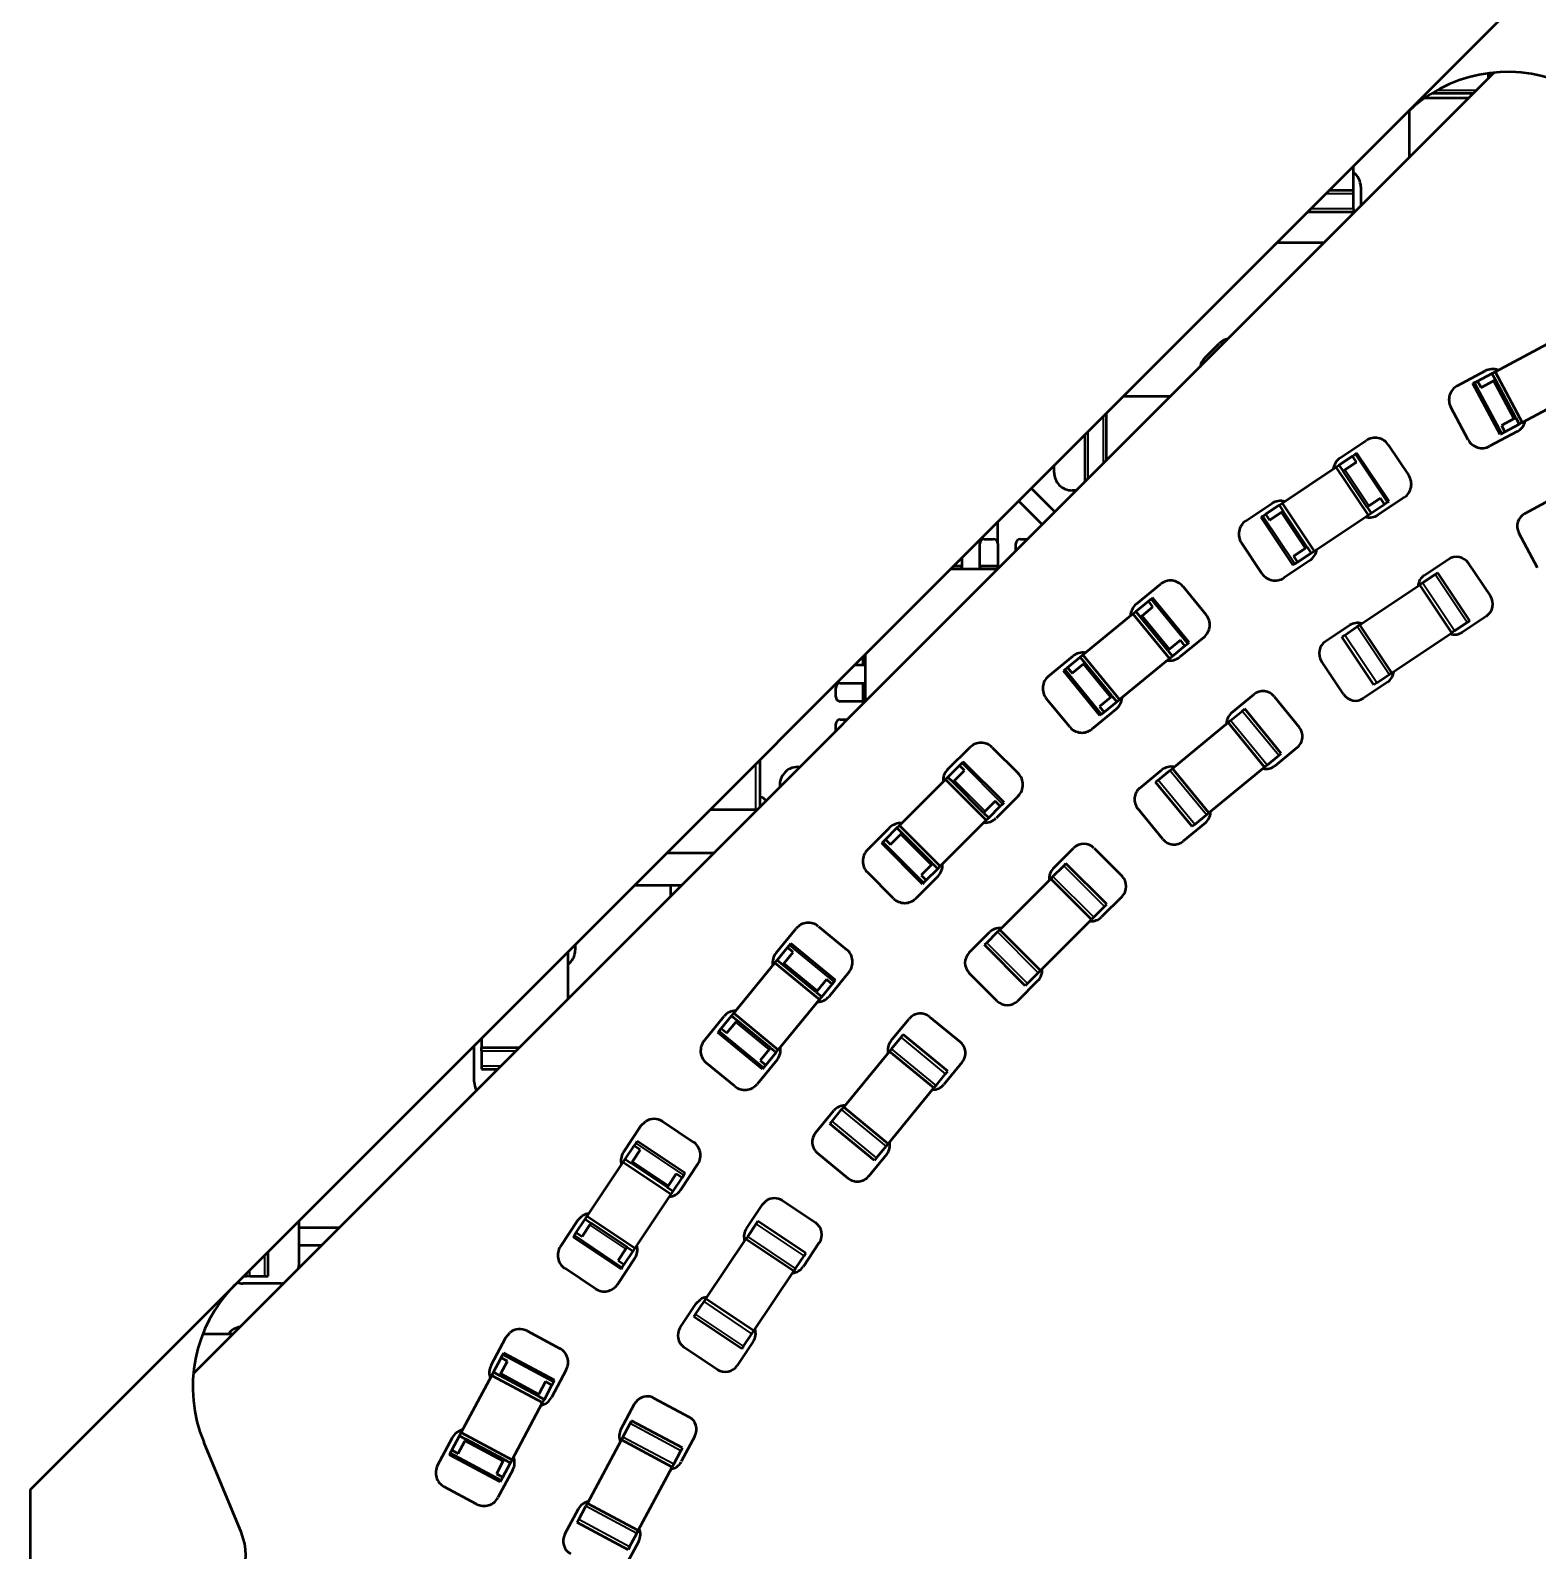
# Model space of a CAD drawing. Header units: inches. Extents: x -20.7 to 49, y -43 to 17.2.
# Drawn here: x 14.201 to 16.671, y -16.934 to -14.443 of the extents above; entities that cross this region are included whole.
import ezdxf

# ---------------------------------------------------------------- set-up
doc = ezdxf.new("R2010")
doc.units = ezdxf.units.IN
doc.header["$MEASUREMENT"] = 0
doc.layers.add('Visible (ANSI)', color=7, linetype='Continuous', lineweight=50)
doc.layers.add('Visible Narrow (ANSI)', color=7, linetype='Continuous', lineweight=35)

msp = doc.modelspace()

# ---------------------------------------------------------------- linework, layer by layer
at = {"layer": 'Visible (ANSI)'}
for p, q in [((14.201, -16.8344), (16.79, -14.2454)), ((14.4681, -16.6444), (16.6, -14.5125)), ((16.5904, -14.5153), (16.5904, -14.5221)), ((16.5972, -14.5153), (16.5904, -14.5153)), ((16.4983, -14.5463), (16.5662, -14.5463)), ((16.4866, -14.554), (16.5585, -14.554)), ((16.4613, -14.6512), (16.4613, -14.5744)), ((16.3697, -14.7057), (16.3697, -14.6656)), ((16.3697, -14.7057), (16.3296, -14.7057)), ((16.3697, -14.7111), (16.3697, -14.7057)), ((16.3697, -14.7359), (16.3697, -14.7111)), ((16.3815, -14.6998), (16.3815, -14.731)), ((16.3697, -14.7412), (16.2942, -14.7412)), ((16.3697, -14.7359), (16.3697, -14.7412)), ((16.3211, -14.7914), (16.2457, -14.7914)), ((16.1259, -14.9801), (16.1495, -14.9565)), ((16.6017, -15.0027), (16.6954, -14.9526)), ((16.5396, -15.0259), (16.5851, -15.0015)), ((16.5684, -15.0206), (16.573, -15.0181)), ((16.573, -15.0181), (16.5965, -15.0055)), ((16.573, -15.0181), (16.5786, -15.0285)), ((16.5786, -15.0285), (16.5989, -15.0176)), ((16.5965, -15.0055), (16.6017, -15.0027)), ((16.5965, -15.0055), (16.602, -15.0159)), ((16.602, -15.0159), (16.5989, -15.0176)), ((16.6017, -15.0027), (16.6462, -15.0861)), ((16.6355, -15.0784), (16.602, -15.0159)), ((16.0688, -15.0436), (15.9917, -15.0436)), ((16.5684, -15.0206), (16.5652, -15.0222)), ((16.6098, -15.1056), (16.5652, -15.0222)), ((16.6462, -15.0861), (16.74, -15.036)), ((16.5575, -15.1143), (16.529, -15.0609)), ((15.9643, -15.0711), (15.9643, -15.1482)), ((16.6323, -15.0801), (16.612, -15.091)), ((16.612, -15.091), (16.6176, -15.1014)), ((16.6176, -15.1014), (16.641, -15.0889)), ((16.6355, -15.0784), (16.6323, -15.0801)), ((16.6355, -15.0784), (16.641, -15.0889)), ((16.641, -15.0889), (16.6462, -15.0861)), ((15.9289, -15.1065), (15.9289, -15.1836)), ((16.3476, -15.144), (16.3905, -15.1152)), ((16.638, -15.1005), (16.5925, -15.1249)), ((16.6129, -15.1039), (16.6098, -15.1056)), ((16.6129, -15.1039), (16.6176, -15.1014)), ((16.3457, -15.1558), (16.3678, -15.1411)), ((16.3678, -15.1411), (16.3722, -15.1381)), ((16.3744, -15.1509), (16.3678, -15.1411)), ((16.3722, -15.1381), (16.3752, -15.1361)), ((16.4277, -15.2147), (16.3752, -15.1361)), ((16.4264, -15.1224), (16.46, -15.1727)), ((15.8787, -15.1677), (15.8787, -15.1567)), ((16.2524, -15.2182), (16.3408, -15.1591)), ((16.3408, -15.1591), (16.3457, -15.1558)), ((16.3408, -15.1591), (16.3933, -15.2377)), ((16.3457, -15.1558), (16.3523, -15.1656)), ((16.3552, -15.1637), (16.3523, -15.1656)), ((16.3917, -15.2246), (16.3523, -15.1656)), ((16.3552, -15.1637), (16.3744, -15.1509)), ((15.8415, -15.1939), (15.8799, -15.2326)), ((15.8592, -15.2533), (15.8208, -15.2146)), ((15.9153, -15.1972), (15.9082, -15.1972)), ((16.1929, -15.2473), (16.2358, -15.2186)), ((16.2475, -15.2214), (16.2524, -15.2182)), ((16.2524, -15.2182), (16.3049, -15.2967)), ((16.4138, -15.2098), (16.3946, -15.2226)), ((16.3982, -15.2344), (16.4203, -15.2196)), ((16.4529, -15.2085), (16.4099, -15.2372)), ((16.4203, -15.2196), (16.4138, -15.2098)), ((16.4203, -15.2196), (16.4247, -15.2167)), ((16.4247, -15.2167), (16.4277, -15.2147)), ((16.6503, -15.2349), (16.692, -15.2126)), ((16.221, -15.2392), (16.2181, -15.2411)), ((16.2706, -15.3197), (16.2181, -15.2411)), ((16.221, -15.2392), (16.2254, -15.2362)), ((16.2254, -15.2362), (16.2475, -15.2214)), ((16.2254, -15.2362), (16.232, -15.246)), ((16.232, -15.246), (16.2511, -15.2332)), ((16.2475, -15.2214), (16.2541, -15.2313)), ((16.2541, -15.2313), (16.2511, -15.2332)), ((16.2935, -15.2902), (16.2541, -15.2313)), ((16.3049, -15.2967), (16.3933, -15.2377)), ((16.3946, -15.2226), (16.3917, -15.2246)), ((16.3917, -15.2246), (16.3982, -15.2344)), ((16.3933, -15.2377), (16.3982, -15.2344)), ((15.7863, -15.2491), (15.7863, -15.2825)), ((16.6712, -15.3241), (16.6406, -15.2668)), ((15.757, -15.3261), (15.757, -15.2845)), ((15.7572, -15.283), (15.7572, -15.2782)), ((15.7644, -15.2771), (15.7792, -15.2771)), ((15.7865, -15.2845), (15.7865, -15.3259)), ((15.8161, -15.2964), (15.8161, -15.2845)), ((15.8235, -15.2771), (15.8354, -15.2771)), ((16.2194, -15.3335), (16.1858, -15.2831)), ((16.2905, -15.2922), (16.2714, -15.305)), ((16.2935, -15.2902), (16.2905, -15.2922)), ((16.2935, -15.2902), (16.3, -15.3)), ((15.7275, -15.3079), (15.7275, -15.3261)), ((16.2982, -15.3119), (16.2552, -15.3406)), ((16.2735, -15.3177), (16.2706, -15.3197)), ((16.2714, -15.305), (16.2779, -15.3148)), ((16.2735, -15.3177), (16.2779, -15.3148)), ((16.2779, -15.3148), (16.3, -15.3)), ((16.3, -15.3), (16.3049, -15.2967)), ((16.4857, -15.3363), (16.525, -15.31)), ((16.5577, -15.3165), (16.5938, -15.3705)), ((15.7864, -15.3261), (15.7092, -15.3261)), ((15.7269, -15.3214), (15.714, -15.3214)), ((15.7269, -15.3261), (15.7269, -15.3214)), ((15.7576, -15.3214), (15.7576, -15.3261)), ((15.786, -15.3214), (15.7576, -15.3214)), ((15.786, -15.3261), (15.786, -15.3214)), ((16.4827, -15.3489), (16.5034, -15.3351)), ((16.5034, -15.3351), (16.5078, -15.3321)), ((16.5603, -15.4107), (16.5078, -15.3321)), ((16.0134, -15.3836), (16.0533, -15.3508)), ((16.0897, -15.3544), (16.1281, -15.4012)), ((16.3801, -15.4174), (16.4783, -15.3518)), ((16.4827, -15.3489), (16.4783, -15.3518)), ((16.5308, -15.4304), (16.4783, -15.3518)), ((16.0127, -15.3956), (16.0333, -15.3787)), ((16.0229, -15.4025), (16.0407, -15.3879)), ((16.0333, -15.3787), (16.0374, -15.3754)), ((16.0407, -15.3879), (16.0333, -15.3787)), ((16.0374, -15.3754), (16.0401, -15.3731)), ((16.1, -15.4462), (16.0401, -15.3731)), ((15.926, -15.4668), (16.0081, -15.3993)), ((16.0081, -15.3993), (16.0127, -15.3956)), ((16.0081, -15.3993), (16.0681, -15.4724)), ((16.0127, -15.3956), (16.0202, -15.4047)), ((16.0229, -15.4025), (16.0202, -15.4047)), ((16.0652, -15.4595), (16.0202, -15.4047)), ((16.3236, -15.4445), (16.3629, -15.4183)), ((16.3757, -15.4204), (16.3801, -15.4174)), ((16.4326, -15.496), (16.3801, -15.4174)), ((16.5352, -15.4274), (16.5559, -15.4137)), ((16.5873, -15.4033), (16.548, -15.4296)), ((16.5559, -15.4137), (16.5603, -15.4107)), ((16.0857, -15.4426), (16.0679, -15.4573)), ((16.1245, -15.4376), (16.0845, -15.4703)), ((16.0932, -15.4518), (16.0857, -15.4426)), ((16.3551, -15.4342), (16.3506, -15.4371)), ((16.4031, -15.5157), (16.3506, -15.4371)), ((16.3551, -15.4342), (16.3757, -15.4204)), ((16.4326, -15.496), (16.5308, -15.4304)), ((16.5352, -15.4274), (16.5308, -15.4304)), ((15.5698, -15.5427), (15.5698, -15.4655)), ((15.9214, -15.4705), (15.926, -15.4668)), ((15.926, -15.4668), (15.9859, -15.5398)), ((16.0679, -15.4573), (16.0652, -15.4595)), ((16.0652, -15.4595), (16.0727, -15.4686)), ((16.0681, -15.4724), (16.0727, -15.4686)), ((16.0727, -15.4686), (16.0932, -15.4518)), ((16.0932, -15.4518), (16.0973, -15.4484)), ((16.0973, -15.4484), (16.1, -15.4462)), ((15.5698, -15.4838), (15.5516, -15.4838)), ((15.5651, -15.4703), (15.5651, -15.4832)), ((15.5651, -15.4832), (15.5698, -15.4832)), ((15.8696, -15.5016), (15.9095, -15.4688)), ((15.8968, -15.4908), (15.894, -15.493)), ((15.954, -15.566), (15.894, -15.493)), ((15.8968, -15.4908), (15.9009, -15.4874)), ((15.9009, -15.4874), (15.9214, -15.4705)), ((15.9009, -15.4874), (15.9084, -15.4965)), ((15.9084, -15.4965), (15.9262, -15.4819)), ((15.9214, -15.4705), (15.9289, -15.4797)), ((15.9289, -15.4797), (15.9262, -15.4819)), ((15.9739, -15.5344), (15.9289, -15.4797)), ((15.9859, -15.5398), (16.0681, -15.4724)), ((16.3532, -15.5313), (16.3171, -15.4773)), ((15.5282, -15.5133), (15.5698, -15.5133)), ((15.5651, -15.5139), (15.5651, -15.5423)), ((15.5698, -15.5139), (15.5651, -15.5139)), ((16.4253, -15.5116), (16.386, -15.5378)), ((16.4076, -15.5127), (16.4031, -15.5157)), ((16.4076, -15.5127), (16.4282, -15.499)), ((16.4282, -15.499), (16.4326, -15.496)), ((15.5208, -15.5355), (15.5208, -15.5207)), ((15.5696, -15.5429), (15.5282, -15.5429)), ((15.5651, -15.5423), (15.5698, -15.5423)), ((15.9044, -15.5848), (15.866, -15.538)), ((15.9711, -15.5367), (15.9533, -15.5513)), ((15.9739, -15.5344), (15.9711, -15.5367)), ((15.9739, -15.5344), (15.9814, -15.5436)), ((15.9814, -15.5436), (15.9859, -15.5398)), ((16.1697, -15.5616), (16.2062, -15.5316)), ((16.2395, -15.5349), (16.2807, -15.5851)), ((15.9807, -15.5556), (15.9407, -15.5883)), ((15.9533, -15.5513), (15.9608, -15.5604)), ((15.9567, -15.5638), (15.954, -15.566)), ((15.9567, -15.5638), (15.9608, -15.5604)), ((15.9608, -15.5604), (15.9814, -15.5436)), ((16.168, -15.5744), (16.1872, -15.5587)), ((16.1872, -15.5587), (16.1913, -15.5553)), ((16.2512, -15.6283), (16.1913, -15.5553)), ((15.5208, -15.5917), (15.5208, -15.5798)), ((15.5282, -15.5724), (15.5401, -15.5724)), ((16.0726, -15.6527), (16.1639, -15.5778)), ((16.168, -15.5744), (16.1639, -15.5778)), ((16.2239, -15.6508), (16.1639, -15.5778)), ((15.397, -15.7155), (15.397, -15.6383)), ((15.7043, -15.6548), (15.7408, -15.6183)), ((15.7273, -15.6443), (15.7298, -15.6418)), ((15.7967, -15.7086), (15.7298, -15.6418)), ((15.7773, -15.6183), (15.8202, -15.6611)), ((16.228, -15.6475), (16.2471, -15.6317)), ((16.2774, -15.6183), (16.2409, -15.6483)), ((16.2471, -15.6317), (16.2512, -15.6283)), ((15.7006, -15.671), (15.7048, -15.6669)), ((15.7048, -15.6669), (15.7236, -15.6481)), ((15.7048, -15.6669), (15.7131, -15.6752)), ((15.7157, -15.6727), (15.7319, -15.6564)), ((15.7236, -15.6481), (15.7273, -15.6443)), ((15.7319, -15.6564), (15.7236, -15.6481)), ((16.0191, -15.6852), (16.0556, -15.6552)), ((16.0493, -15.6718), (16.0685, -15.6561)), ((16.0685, -15.6561), (16.0726, -15.6527)), ((16.1326, -15.7258), (16.0726, -15.6527)), ((16.1326, -15.7258), (16.2239, -15.6508)), ((16.228, -15.6475), (16.2239, -15.6508)), ((15.6255, -15.7462), (15.7006, -15.671)), ((15.7006, -15.671), (15.7674, -15.7378)), ((15.7157, -15.6727), (15.7131, -15.6752)), ((15.7633, -15.7253), (15.7131, -15.6752)), ((16.0493, -15.6718), (16.0452, -15.6752)), ((16.1052, -15.7482), (16.0452, -15.6752)), ((15.782, -15.7065), (15.7658, -15.7228)), ((15.7716, -15.7337), (15.7904, -15.7149)), ((15.7904, -15.7149), (15.782, -15.7065)), ((15.8202, -15.6976), (15.7836, -15.7342)), ((15.7904, -15.7149), (15.7942, -15.7111)), ((15.7942, -15.7111), (15.7967, -15.7086)), ((15.3918, -15.7207), (15.3146, -15.7207)), ((15.6923, -15.813), (15.7674, -15.7378)), ((15.7658, -15.7228), (15.7633, -15.7253)), ((15.7633, -15.7253), (15.7716, -15.7337)), ((15.7674, -15.7378), (15.7716, -15.7337)), ((16.057, -15.7687), (16.0158, -15.7184)), ((16.1268, -15.742), (16.0902, -15.7719)), ((16.1093, -15.7449), (16.1284, -15.7291)), ((16.1284, -15.7291), (16.1326, -15.7258)), ((15.5727, -15.7864), (15.6093, -15.7498)), ((15.6025, -15.7692), (15.6213, -15.7504)), ((15.6108, -15.7775), (15.6271, -15.7612)), ((15.6213, -15.7504), (15.6255, -15.7462)), ((15.6213, -15.7504), (15.6296, -15.7587)), ((15.6255, -15.7462), (15.6923, -15.813)), ((15.6296, -15.7587), (15.6271, -15.7612)), ((15.6797, -15.8088), (15.6296, -15.7587)), ((16.1093, -15.7449), (16.1052, -15.7482)), ((15.3209, -15.7916), (15.2438, -15.7916)), ((15.5987, -15.7729), (15.5962, -15.7754)), ((15.663, -15.8422), (15.5962, -15.7754)), ((15.5987, -15.7729), (15.6025, -15.7692)), ((15.6025, -15.7692), (15.6108, -15.7775)), ((15.8774, -15.8168), (15.9108, -15.7834)), ((15.9442, -15.7834), (15.9901, -15.8293)), ((15.6772, -15.8113), (15.6609, -15.8276)), ((15.6693, -15.836), (15.6881, -15.8172)), ((15.6797, -15.8088), (15.6772, -15.8113)), ((15.6797, -15.8088), (15.6881, -15.8172)), ((15.6881, -15.8172), (15.6923, -15.813)), ((15.8769, -15.8297), (15.8945, -15.8122)), ((15.8945, -15.8122), (15.8982, -15.8084)), ((15.965, -15.8752), (15.8982, -15.8084)), ((15.6155, -15.8657), (15.5727, -15.8229)), ((15.6886, -15.8292), (15.6521, -15.8657)), ((15.6609, -15.8276), (15.6693, -15.836)), ((15.6655, -15.8397), (15.663, -15.8422)), ((15.6655, -15.8397), (15.6693, -15.836)), ((15.7897, -15.917), (15.8732, -15.8335)), ((15.8769, -15.8297), (15.8732, -15.8335)), ((15.94, -15.9003), (15.8732, -15.8335)), ((15.2678, -15.8447), (15.1906, -15.8447)), ((15.2509, -15.8616), (15.2509, -15.8447)), ((15.9901, -15.8627), (15.9567, -15.8961)), ((15.9437, -15.8965), (15.9613, -15.879)), ((15.9613, -15.879), (15.965, -15.8752)), ((15.4233, -15.9551), (15.456, -15.9151)), ((15.4924, -15.9116), (15.5392, -15.95)), ((15.7859, -15.9207), (15.7897, -15.917)), ((15.8565, -15.9838), (15.7897, -15.917)), ((15.8565, -15.9838), (15.94, -15.9003)), ((15.9437, -15.8965), (15.94, -15.9003)), ((15.0938, -15.9415), (15.0938, -15.9507)), ((15.4452, -15.9423), (15.4474, -15.9396)), ((15.5205, -15.9995), (15.4474, -15.9396)), ((15.7396, -15.9546), (15.773, -15.9212)), ((15.7684, -15.9383), (15.7646, -15.942)), ((15.8314, -16.0089), (15.7646, -15.942)), ((15.7684, -15.9383), (15.7859, -15.9207)), ((15.082, -15.9533), (15.082, -16.0305)), ((15.4212, -15.9715), (15.4249, -15.967)), ((15.4249, -15.967), (15.4418, -15.9464)), ((15.4249, -15.967), (15.4341, -15.9745)), ((15.4363, -15.9717), (15.4509, -15.9539)), ((15.4418, -15.9464), (15.4452, -15.9423)), ((15.4509, -15.9539), (15.4418, -15.9464)), ((15.3538, -16.0537), (15.4212, -15.9715)), ((15.4212, -15.9715), (15.4942, -16.0315)), ((15.4363, -15.9717), (15.4341, -15.9745)), ((15.4889, -16.0194), (15.4341, -15.9745)), ((15.5428, -15.9863), (15.51, -16.0263)), ((15.7855, -16.0339), (15.7396, -15.988)), ((15.8352, -16.0051), (15.8527, -15.9876)), ((15.8527, -15.9876), (15.8565, -15.9838)), ((15.4911, -16.0167), (15.4889, -16.0194)), ((15.5057, -15.9989), (15.4911, -16.0167)), ((15.498, -16.0269), (15.5148, -16.0064)), ((15.5148, -16.0064), (15.5057, -15.9989)), ((15.5148, -16.0064), (15.5182, -16.0023)), ((15.5182, -16.0023), (15.5205, -15.9995)), ((15.8523, -16.0005), (15.8189, -16.0339)), ((15.8352, -16.0051), (15.8314, -16.0089)), ((15.4268, -16.1137), (15.4942, -16.0315)), ((15.4889, -16.0194), (15.498, -16.0269)), ((15.4942, -16.0315), (15.498, -16.0269)), ((15.3052, -16.0989), (15.338, -16.0589)), ((15.3332, -16.0788), (15.35, -16.0583)), ((15.35, -16.0583), (15.3538, -16.0537)), ((15.35, -16.0583), (15.3592, -16.0658)), ((15.3538, -16.0537), (15.4268, -16.1137)), ((15.3592, -16.0658), (15.3569, -16.0685)), ((15.4139, -16.1107), (15.3592, -16.0658)), ((15.6114, -16.0994), (15.6414, -16.0629)), ((15.6746, -16.0596), (15.7249, -16.1008)), ((15.3298, -16.0829), (15.3275, -16.0857)), ((15.4006, -16.1456), (15.3275, -16.0857)), ((15.3298, -16.0829), (15.3332, -16.0788)), ((15.3332, -16.0788), (15.3423, -16.0863)), ((15.3423, -16.0863), (15.3569, -16.0685)), ((15.628, -16.0931), (15.6314, -16.089)), ((15.7044, -16.149), (15.6314, -16.089)), ((14.9285, -16.1663), (14.9285, -16.1069)), ((14.9403, -16.0951), (14.9403, -16.1102)), ((14.9403, -16.1155), (14.9403, -16.1102)), ((14.9403, -16.1102), (15.0023, -16.1102)), ((14.9403, -16.1155), (14.9403, -16.1403)), ((15.4117, -16.1135), (15.3971, -16.1313)), ((15.4139, -16.1107), (15.4117, -16.1135)), ((15.4139, -16.1107), (15.4231, -16.1182)), ((15.4231, -16.1182), (15.4268, -16.1137)), ((15.534, -16.2077), (15.6089, -16.1164)), ((15.6123, -16.1123), (15.6089, -16.1164)), ((15.6819, -16.1764), (15.6089, -16.1164)), ((15.6123, -16.1123), (15.628, -16.0931)), ((14.9403, -16.1403), (14.9403, -16.1456)), ((15.3556, -16.1736), (15.3088, -16.1352)), ((15.4248, -16.1301), (15.392, -16.1701)), ((15.3971, -16.1313), (15.4062, -16.1388)), ((15.4028, -16.1429), (15.4062, -16.1388)), ((15.4062, -16.1388), (15.4231, -16.1182)), ((15.7281, -16.1341), (15.6982, -16.1706)), ((14.9403, -16.1456), (14.9669, -16.1456)), ((15.4028, -16.1429), (15.4006, -16.1456)), ((15.6853, -16.1723), (15.701, -16.1531)), ((15.701, -16.1531), (15.7044, -16.149)), ((15.607, -16.2677), (15.6819, -16.1764)), ((15.6853, -16.1723), (15.6819, -16.1764)), ((15.4878, -16.25), (15.5178, -16.2135)), ((15.5149, -16.231), (15.5306, -16.2118)), ((15.5306, -16.2118), (15.534, -16.2077)), ((15.607, -16.2677), (15.534, -16.2077)), ((15.173, -16.2814), (15.2017, -16.2385)), ((15.2017, -16.2385), (15.2089, -16.2313)), ((15.2376, -16.2313), (15.2879, -16.265)), ((15.5149, -16.231), (15.5115, -16.2351)), ((15.5845, -16.2951), (15.5115, -16.2351)), ((15.1936, -16.2666), (15.1956, -16.2636)), ((15.2741, -16.3161), (15.1956, -16.2636)), ((15.1759, -16.2931), (15.1906, -16.271)), ((15.1877, -16.2967), (15.2005, -16.2776)), ((15.1906, -16.271), (15.1936, -16.2666)), ((15.2005, -16.2776), (15.1906, -16.271)), ((15.5413, -16.3245), (15.4911, -16.2833)), ((15.6045, -16.2847), (15.5745, -16.3212)), ((15.5879, -16.291), (15.6036, -16.2718)), ((15.6036, -16.2718), (15.607, -16.2677)), ((15.1135, -16.3864), (15.1726, -16.298)), ((15.1726, -16.298), (15.1759, -16.2931)), ((15.1726, -16.298), (15.2512, -16.3505)), ((15.1759, -16.2931), (15.1857, -16.2997)), ((15.1877, -16.2967), (15.1857, -16.2997)), ((15.2446, -16.339), (15.1857, -16.2997)), ((15.295, -16.3008), (15.2663, -16.3438)), ((15.5879, -16.291), (15.5845, -16.2951)), ((15.2466, -16.3361), (15.2446, -16.339)), ((15.2446, -16.339), (15.2544, -16.3456)), ((15.2594, -16.3169), (15.2466, -16.3361)), ((15.2544, -16.3456), (15.2692, -16.3235)), ((15.2692, -16.3235), (15.2594, -16.3169)), ((15.2692, -16.3235), (15.2722, -16.3191)), ((15.2722, -16.3191), (15.2741, -16.3161)), ((15.1921, -16.4389), (15.2512, -16.3505)), ((15.2512, -16.3505), (15.2544, -16.3456)), ((15.4007, -16.3674), (15.4072, -16.3609)), ((15.4335, -16.3609), (15.4875, -16.397)), ((15.0984, -16.3931), (15.1055, -16.386)), ((15.1103, -16.3913), (15.1135, -16.3864)), ((15.1135, -16.3864), (15.1921, -16.4389)), ((15.3745, -16.4067), (15.4007, -16.3674)), ((14.6409, -16.3945), (14.6409, -16.4671)), ((14.6409, -16.4051), (14.7074, -16.4051)), ((15.0697, -16.4361), (15.0984, -16.3931)), ((15.0925, -16.4178), (15.0955, -16.4134)), ((15.0955, -16.4134), (15.1103, -16.3913)), ((15.0955, -16.4134), (15.1053, -16.42)), ((15.1053, -16.42), (15.1181, -16.4008)), ((15.1103, -16.3913), (15.1201, -16.3979)), ((15.1201, -16.3979), (15.1181, -16.4008)), ((15.179, -16.4372), (15.1201, -16.3979)), ((15.3766, -16.4195), (15.3904, -16.3989)), ((15.3904, -16.3989), (15.3933, -16.3945)), ((15.4719, -16.447), (15.3933, -16.3945)), ((14.6782, -16.4343), (14.6409, -16.4343)), ((15.0925, -16.4178), (15.0906, -16.4208)), ((15.1691, -16.4733), (15.0906, -16.4208)), ((15.177, -16.4402), (15.1642, -16.4593)), ((15.179, -16.4372), (15.177, -16.4402)), ((15.179, -16.4372), (15.1888, -16.4438)), ((15.1888, -16.4438), (15.1921, -16.4389)), ((15.308, -16.5221), (15.3736, -16.4239)), ((15.3766, -16.4195), (15.3736, -16.4239)), ((15.4522, -16.4764), (15.3736, -16.4239)), ((15.494, -16.4298), (15.4678, -16.4691)), ((14.5907, -16.4848), (14.5907, -16.4447)), ((15.1917, -16.4555), (15.163, -16.4984)), ((15.1642, -16.4593), (15.1741, -16.4659)), ((15.1741, -16.4659), (15.1888, -16.4438)), ((15.4551, -16.472), (15.4689, -16.4514)), ((15.4689, -16.4514), (15.4719, -16.447)), ((14.5506, -16.4848), (14.5552, -16.4848)), ((14.5552, -16.4848), (14.5552, -16.4801)), ((14.5606, -16.4848), (14.5552, -16.4848)), ((14.5606, -16.4848), (14.5854, -16.4848)), ((14.5854, -16.4848), (14.5907, -16.4848)), ((15.1271, -16.5056), (15.0768, -16.4719)), ((15.1711, -16.4703), (15.1691, -16.4733)), ((15.1711, -16.4703), (15.1741, -16.4659)), ((15.3866, -16.5746), (15.4522, -16.4764)), ((15.4551, -16.472), (15.4522, -16.4764)), ((14.6114, -16.4966), (14.5493, -16.4966)), ((15.2662, -16.5688), (15.2924, -16.5295)), ((15.2913, -16.5472), (15.3051, -16.5265)), ((15.2924, -16.5295), (15.299, -16.523)), ((15.3051, -16.5265), (15.308, -16.5221)), ((15.3866, -16.5746), (15.308, -16.5221)), ((15.2913, -16.5472), (15.2883, -16.5516)), ((15.3669, -16.6041), (15.2883, -16.5516)), ((14.4836, -16.5793), (14.5332, -16.5793)), ((14.956, -16.6307), (14.9803, -16.5851)), ((14.9803, -16.5851), (14.9867, -16.5774)), ((15.0153, -16.5745), (15.0687, -16.6031)), ((15.3698, -16.5997), (15.3836, -16.579)), ((15.3836, -16.579), (15.3866, -16.5746)), ((14.9725, -16.6186), (14.975, -16.6139)), ((14.975, -16.6139), (14.9767, -16.6108)), ((15.06, -16.6553), (14.9767, -16.6108)), ((15.3267, -16.6376), (15.2727, -16.6015)), ((15.3857, -16.5918), (15.3595, -16.6311)), ((15.3698, -16.5997), (15.3669, -16.6041)), ((14.96, -16.6421), (14.9725, -16.6186)), ((14.972, -16.6445), (14.9829, -16.6242)), ((14.9829, -16.6242), (14.9725, -16.6186)), ((15.0793, -16.638), (15.0549, -16.6836)), ((14.9071, -16.741), (14.9572, -16.6473)), ((14.9572, -16.6473), (14.96, -16.6421)), ((14.9572, -16.6473), (15.0405, -16.6918)), ((14.96, -16.6421), (14.9704, -16.6476)), ((14.972, -16.6445), (14.9704, -16.6476)), ((15.0329, -16.681), (14.9704, -16.6476)), ((15.0454, -16.6576), (15.0345, -16.6779)), ((15.0433, -16.6866), (15.0558, -16.6632)), ((15.0558, -16.6632), (15.0454, -16.6576)), ((15.0558, -16.6632), (15.0583, -16.6585)), ((15.0583, -16.6585), (15.06, -16.6553)), ((15.0345, -16.6779), (15.0329, -16.681)), ((15.0329, -16.681), (15.0433, -16.6866)), ((15.0405, -16.6918), (15.0433, -16.6866)), ((15.1911, -16.6941), (15.1969, -16.687)), ((15.223, -16.6844), (15.2803, -16.7151)), ((14.9904, -16.7856), (15.0405, -16.6918)), ((15.1688, -16.7358), (15.1911, -16.6941)), ((15.1721, -16.7483), (15.1838, -16.7264)), ((15.1838, -16.7264), (15.1863, -16.7217)), ((15.2697, -16.7663), (15.1863, -16.7217)), ((14.5467, -16.9053), (14.4851, -16.7565)), ((14.8683, -16.7948), (14.8926, -16.7492)), ((14.8918, -16.7697), (14.9043, -16.7462)), ((14.8926, -16.7492), (14.899, -16.7414)), ((14.9022, -16.7752), (14.913, -16.7549)), ((14.9043, -16.7462), (14.9071, -16.741)), ((14.9043, -16.7462), (14.9147, -16.7518)), ((14.9071, -16.741), (14.9904, -16.7856)), ((14.9147, -16.7518), (14.913, -16.7549)), ((14.9772, -16.7852), (14.9147, -16.7518)), ((15.114, -16.8572), (15.1696, -16.753)), ((15.1721, -16.7483), (15.1696, -16.753)), ((15.253, -16.7975), (15.1696, -16.753)), ((15.29, -16.747), (15.2677, -16.7887)), ((14.8892, -16.7743), (14.8876, -16.7775)), ((14.9709, -16.822), (14.8876, -16.7775)), ((14.8892, -16.7743), (14.8918, -16.7697)), ((14.8918, -16.7697), (14.9022, -16.7752)), ((14.9755, -16.7883), (14.9647, -16.8086)), ((14.9772, -16.7852), (14.9755, -16.7883)), ((14.9772, -16.7852), (14.9876, -16.7908)), ((14.9876, -16.7908), (14.9904, -16.7856)), ((15.2555, -16.7929), (15.2672, -16.771)), ((15.2672, -16.771), (15.2697, -16.7663)), ((14.9647, -16.8086), (14.9751, -16.8142)), ((14.9916, -16.8021), (14.9672, -16.8477)), ((14.9751, -16.8142), (14.9876, -16.7908)), ((15.1973, -16.9017), (15.253, -16.7975)), ((15.2555, -16.7929), (15.253, -16.7975)), ((14.201, -20.4958), (14.201, -16.8344)), ((14.9323, -16.8583), (14.8789, -16.8297)), ((14.9726, -16.8189), (14.9709, -16.822)), ((14.9726, -16.8189), (14.9751, -16.8142)), ((15.0992, -16.866), (15.105, -16.8589)), ((15.0998, -16.8837), (15.1115, -16.8618)), ((15.1115, -16.8618), (15.114, -16.8572)), ((15.1973, -16.9017), (15.114, -16.8572)), ((15.0769, -16.9077), (15.0992, -16.866)), ((15.0998, -16.8837), (15.0973, -16.8884)), ((15.1806, -16.933), (15.0973, -16.8884)), ((15.1831, -16.9283), (15.1948, -16.9064)), ((15.1948, -16.9064), (15.1973, -16.9017)), ((15.1981, -16.9189), (15.1759, -16.9606)), ((15.1831, -16.9283), (15.1806, -16.933))]:
    msp.add_line(p, q, dxfattribs=at)
for centre, radius, start, end in [((16.6217, -14.7477), 0.2362, 67.5, 135), ((16.352, -14.6998), 0.0295, 359.9998, 53.1302), ((16.2457, -14.7618), 0.0295, 266.7512, 270.0003), ((16.1704, -14.9774), 0.0295, 102.7436, 135.0005), ((16.1468, -15.001), 0.0295, 135.0007, 167.2558), ((16.5973, -15.0243), 0.0258, 69.207, 118.1255), ((15.9702, -15.0614), 0.0295, 36.8698, 39.7801), ((16.5518, -15.0487), 0.0258, 118.1249, 208.1253), ((16.6259, -15.0777), 0.0258, 298.1249, 347.0429), ((16.4049, -15.1367), 0.0258, 33.7499, 123.7501), ((16.5803, -15.1021), 0.0258, 208.1242, 298.1255), ((16.3619, -15.1654), 0.0258, 123.7499, 172.6679), ((15.9082, -15.1677), 0.0295, 179.9998, 270.0003), ((16.4385, -15.1871), 0.0258, 303.7499, 33.7501), ((16.2502, -15.2401), 0.0258, 74.8325, 123.7501), ((16.3955, -15.2158), 0.0258, 254.8325, 303.7501), ((16.6615, -15.2557), 0.0236, 118.1254, 208.1245), ((16.2072, -15.2688), 0.0258, 123.7499, 213.7501), ((15.7644, -15.2845), 0.00738, 90.0006, 179.9995), ((15.7792, -15.2845), 0.00738, 0.0006, 89.9995), ((15.8235, -15.2845), 0.00738, 90.0006, 179.9995), ((16.2838, -15.2904), 0.0258, 303.7499, 352.6679), ((16.5381, -15.3297), 0.0236, 33.75, 123.7499), ((16.2409, -15.3191), 0.0258, 213.7499, 303.7501), ((16.4988, -15.3559), 0.0236, 123.7507, 175.0674), ((16.0697, -15.3708), 0.0258, 39.3744, 129.3758), ((16.0298, -15.4036), 0.0258, 129.3743, 178.293), ((16.5742, -15.3837), 0.0236, 303.7507, 33.7492), ((16.1081, -15.4176), 0.0258, 309.3743, 39.3759), ((16.376, -15.4379), 0.0236, 72.4322, 123.7499), ((16.5349, -15.4099), 0.0236, 252.4322, 303.7499), ((15.9259, -15.4888), 0.0258, 80.4572, 129.3758), ((16.3368, -15.4642), 0.0236, 123.7507, 213.7492), ((16.0682, -15.4504), 0.0258, 260.4572, 309.3758), ((15.5282, -15.5207), 0.00738, 90.0006, 179.9995), ((15.886, -15.5216), 0.0258, 129.3743, 219.3759), ((16.4121, -15.4919), 0.0236, 303.7507, 355.0674), ((15.5282, -15.5355), 0.00738, 180.0006, 269.9995), ((15.9643, -15.5356), 0.0258, 309.3743, 358.293), ((16.2212, -15.5499), 0.0236, 39.3753, 129.3744), ((16.3728, -15.5182), 0.0236, 213.75, 303.7499), ((16.1847, -15.5798), 0.0236, 129.375, 180.6926), ((15.5282, -15.5798), 0.00738, 90.0006, 179.9995), ((15.9244, -15.5684), 0.0258, 219.3744, 309.3758), ((16.2624, -15.6001), 0.0236, 309.375, 39.3752), ((15.7591, -15.6366), 0.0258, 44.9996, 135.0004), ((15.4587, -15.6798), 0.0295, 83.6117, 186.3883), ((15.7225, -15.6731), 0.0258, 134.9996, 183.9178), ((15.8019, -15.6794), 0.0258, 314.9996, 45.0004), ((16.0706, -15.6735), 0.0236, 78.057, 129.3744), ((16.2259, -15.63), 0.0236, 258.057, 309.3744), ((16.034, -15.7035), 0.0236, 129.375, 219.3752), ((15.3864, -15.7266), 0.0295, 45.7013, 68.9), ((15.6275, -15.7681), 0.0258, 86.0822, 135.0004), ((15.7653, -15.7159), 0.0258, 266.0822, 315.0004), ((16.1118, -15.7237), 0.0236, 309.375, 0.6926), ((15.591, -15.8047), 0.0258, 134.9996, 225.0004), ((15.9275, -15.8001), 0.0236, 45.0003, 134.9997), ((16.0753, -15.7537), 0.0236, 219.3753, 309.3744), ((15.6703, -15.8109), 0.0258, 314.9996, 3.9178), ((15.8941, -15.8335), 0.0236, 135.0003, 186.3176), ((15.9734, -15.846), 0.0236, 315.0003, 44.9997), ((15.6338, -15.8475), 0.0258, 224.9996, 315.0004), ((15.476, -15.9315), 0.0258, 50.6241, 140.6257), ((15.7897, -15.9379), 0.0236, 83.6824, 134.9997), ((15.94, -15.8794), 0.0236, 263.6824, 314.9997), ((15.0643, -15.9507), 0.0295, 306.8698, 0.0003), ((15.4432, -15.9715), 0.0258, 140.6242, 189.5428), ((15.5228, -15.9699), 0.0258, 320.6242, 50.6256), ((15.7563, -15.9713), 0.0236, 135.0003, 224.9997), ((15.8356, -15.9838), 0.0236, 315.0003, 6.3176), ((15.49, -16.0099), 0.0258, 271.707, 320.6257), ((15.8022, -16.0172), 0.0236, 225.0003, 314.9997), ((15.358, -16.0753), 0.0258, 91.707, 140.6257), ((15.6597, -16.0779), 0.0236, 50.6248, 140.625), ((15.3252, -16.1153), 0.0258, 140.6242, 230.6256), ((15.4048, -16.1137), 0.0258, 320.6242, 9.5428), ((15.6297, -16.1144), 0.0236, 140.6256, 191.943), ((15.7099, -16.1191), 0.0236, 320.6256, 50.6247), ((14.958, -16.1663), 0.0295, 179.9998, 208.5949), ((15.372, -16.1537), 0.0258, 230.6241, 320.6257), ((15.6799, -16.1556), 0.0236, 269.3074, 320.625), ((15.536, -16.2285), 0.0236, 89.3074, 140.625), ((15.2232, -16.2528), 0.0258, 56.2498, 123.7502), ((15.2735, -16.2864), 0.0258, 326.2499, 56.2501), ((15.506, -16.265), 0.0236, 140.6256, 230.6247), ((15.5862, -16.2697), 0.0236, 320.6256, 11.943), ((15.1945, -16.2958), 0.0258, 146.2499, 195.1675), ((15.5563, -16.3062), 0.0236, 230.6248, 320.625), ((15.2448, -16.3294), 0.0258, 277.3321, 326.2501), ((15.4204, -16.3806), 0.0236, 56.2501, 123.7499), ((15.1199, -16.4075), 0.0258, 97.3321, 123.7502), ((15.3941, -16.4198), 0.0236, 146.2501, 197.5678), ((15.4744, -16.4167), 0.0236, 326.2501, 56.25), ((15.0911, -16.4505), 0.0258, 146.2499, 236.2501), ((15.1702, -16.4411), 0.0258, 326.2499, 15.1675), ((14.6114, -16.4671), 0.0295, 350.313, 0.0003), ((15.4481, -16.4559), 0.0236, 274.9326, 326.2493), ((14.7033, -16.6661), 0.2362, 135, 202.5), ((14.5493, -16.4671), 0.0295, 251.984, 270.0003), ((14.6114, -16.4671), 0.0295, 269.9998, 279.687), ((15.1415, -16.4841), 0.0258, 236.2499, 326.2501), ((15.3121, -16.5426), 0.0236, 94.9322, 123.7499), ((14.5493, -16.597), 0.0295, 99.1287, 143.1302), ((15.0031, -16.5973), 0.0258, 61.8745, 129.3754), ((15.2858, -16.5819), 0.0236, 146.2501, 236.25), ((15.3661, -16.5787), 0.0236, 326.2501, 17.5678), ((15.0565, -16.6259), 0.0258, 331.8745, 61.8758), ((14.9788, -16.6429), 0.0258, 151.8745, 200.793), ((15.3399, -16.618), 0.0236, 236.2508, 326.2493), ((15.0321, -16.6714), 0.0258, 282.9571, 331.8751), ((15.2119, -16.7053), 0.0236, 61.8747, 129.3752), ((14.9154, -16.7614), 0.0258, 102.9572, 129.3754), ((15.1896, -16.7469), 0.0236, 151.8755, 203.1927), ((15.2692, -16.7359), 0.0236, 331.8755, 61.8746), ((14.9688, -16.7899), 0.0258, 331.8745, 20.793), ((15.2469, -16.7776), 0.0236, 280.5575, 331.8746), ((14.8911, -16.807), 0.0258, 151.8745, 241.8758), ((14.9445, -16.8355), 0.0258, 241.8747, 331.8751), ((15.12, -16.8771), 0.0236, 100.557, 129.3752), ((14.4594, -16.9414), 0.0945, 292.5, 22.5), ((15.0977, -16.9188), 0.0236, 151.8755, 241.8746), ((15.1773, -16.9078), 0.0236, 331.8755, 23.1927)]:
    msp.add_arc(centre, radius, start, end, dxfattribs=at)
at = {"layer": 'Visible Narrow (ANSI)'}
for p, q in [((16.5703, -14.5422), (16.5053, -14.5422)), ((16.3697, -14.7111), (16.3243, -14.7111)), ((16.3697, -14.7359), (16.2995, -14.7359)), ((16.6323, -15.0801), (16.5989, -15.0176)), ((16.6129, -15.1039), (16.5684, -15.0206)), ((15.959, -15.0764), (15.959, -15.1535)), ((15.9342, -15.1012), (15.9342, -15.1783)), ((16.4247, -15.2167), (16.3722, -15.1381)), ((16.3946, -15.2226), (16.3552, -15.1637)), ((16.2735, -15.3177), (16.221, -15.2392)), ((16.2905, -15.2922), (16.2511, -15.2332)), ((16.5559, -15.4137), (16.5034, -15.3351)), ((16.5352, -15.4274), (16.4827, -15.3489)), ((16.0973, -15.4484), (16.0374, -15.3754)), ((16.0679, -15.4573), (16.0229, -15.4025)), ((16.4076, -15.5127), (16.3551, -15.4342)), ((16.4282, -15.499), (16.3757, -15.4204)), ((15.9567, -15.5638), (15.8968, -15.4908)), ((15.9711, -15.5367), (15.9262, -15.4819)), ((16.2471, -15.6317), (16.1872, -15.5587)), ((16.228, -15.6475), (16.168, -15.5744)), ((15.3899, -15.7207), (15.3899, -15.6454)), ((15.7942, -15.7111), (15.7273, -15.6443)), ((16.1284, -15.7291), (16.0685, -15.6561)), ((15.7658, -15.7228), (15.7157, -15.6727)), ((16.1093, -15.7449), (16.0493, -15.6718)), ((15.6772, -15.8113), (15.6271, -15.7612)), ((15.6655, -15.8397), (15.5987, -15.7729)), ((15.9613, -15.879), (15.8945, -15.8122)), ((15.9437, -15.8965), (15.8769, -15.8297)), ((15.8352, -16.0051), (15.7684, -15.9383)), ((15.8527, -15.9876), (15.7859, -15.9207)), ((15.5182, -16.0023), (15.4452, -15.9423)), ((15.4911, -16.0167), (15.4363, -15.9717)), ((15.4028, -16.1429), (15.3298, -16.0829)), ((15.4117, -16.1135), (15.3569, -16.0685)), ((14.9403, -16.1155), (14.997, -16.1155)), ((15.6853, -16.1723), (15.6123, -16.1123)), ((15.701, -16.1531), (15.628, -16.0931)), ((14.9403, -16.1403), (14.9722, -16.1403)), ((15.6036, -16.2718), (15.5306, -16.2118)), ((15.5879, -16.291), (15.5149, -16.231)), ((15.2722, -16.3191), (15.1936, -16.2666)), ((15.2466, -16.3361), (15.1877, -16.2967)), ((15.177, -16.4402), (15.1181, -16.4008)), ((15.4689, -16.4514), (15.3904, -16.3989)), ((15.1711, -16.4703), (15.0925, -16.4178)), ((15.4551, -16.472), (15.3766, -16.4195)), ((14.5854, -16.4848), (14.5854, -16.45)), ((14.5606, -16.4848), (14.5606, -16.4748)), ((15.3836, -16.579), (15.3051, -16.5265)), ((15.3698, -16.5997), (15.2913, -16.5472)), ((15.0583, -16.6585), (14.975, -16.6139)), ((15.0345, -16.6779), (14.972, -16.6445)), ((15.2672, -16.771), (15.1838, -16.7264)), ((14.9755, -16.7883), (14.913, -16.7549)), ((15.2555, -16.7929), (15.1721, -16.7483)), ((14.9726, -16.8189), (14.8892, -16.7743)), ((15.1948, -16.9064), (15.1115, -16.8618)), ((15.1831, -16.9283), (15.0998, -16.8837))]:
    msp.add_line(p, q, dxfattribs=at)

doc.saveas('drawing.dxf')
